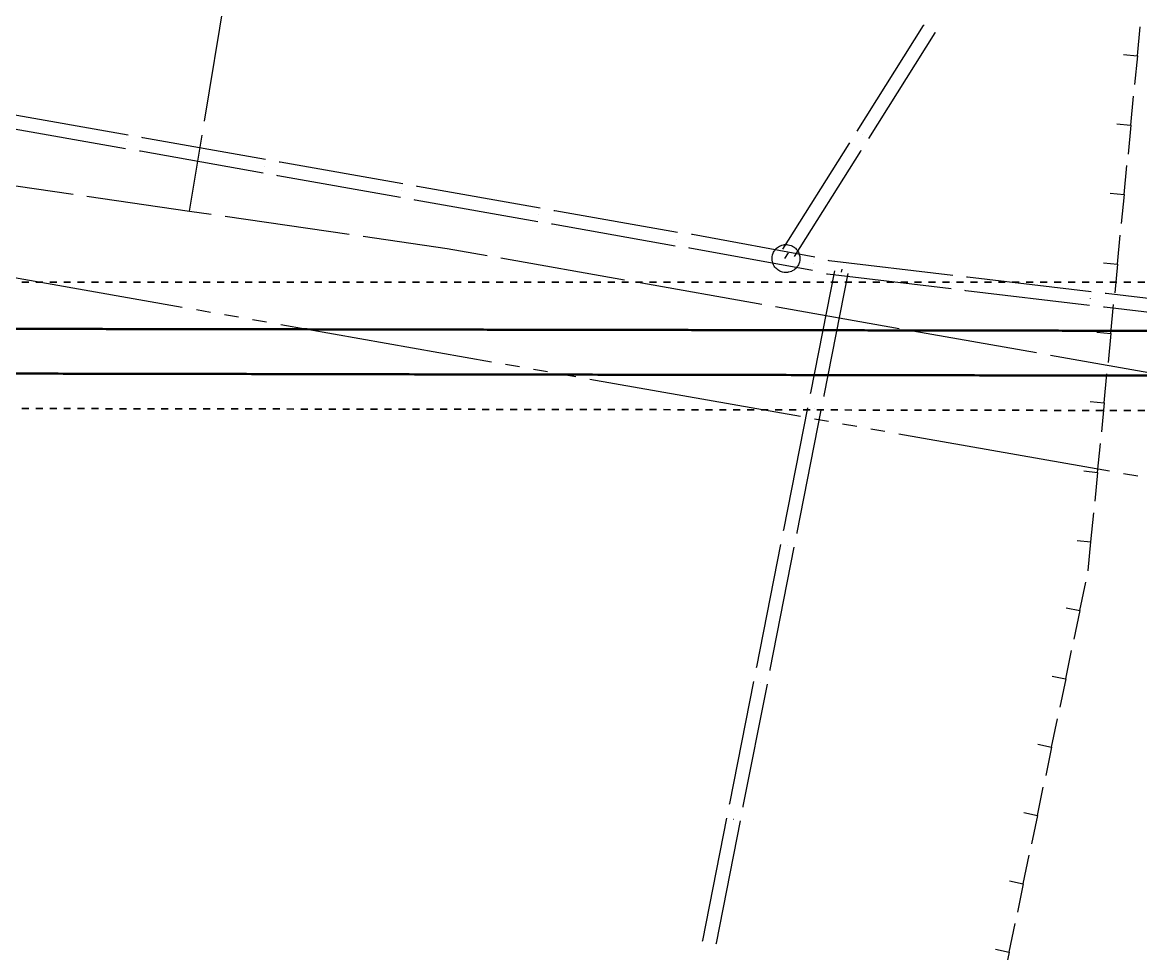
# Model space of a CAD drawing. Header units: metres. Extents: x -1160 to -1077, y 3 to 562.
# Drawn here: x -1117.39 to -1101.36, y 518.18 to 531.53 of the extents above; entities that cross this region are included whole.
import ezdxf

# ---------------------------------------------------------------- set-up
doc = ezdxf.new("R2010")
doc.units = ezdxf.units.M
doc.linetypes.add('ControlLine', pattern=[0.02, 0.0125, -0.0025, 0.0025, -0.0025])
doc.layers.add('A-DETL', color=7, linetype='Continuous', lineweight=13)
doc.layers.add('A-GENM', color=7, linetype='Continuous', lineweight=35)

# ---------------------------------------------------------------- blocks, each defined once
blk = doc.blocks.new('T2DPAA-T2D-PWA-SU-M2D-000003_250_dwg-40806560-DRG-2873041 - PILE LAYOUT')
at = {"color": 151, "lineweight": 25, "true_color": 0xa3b9ff}
for p, q in [((-190.133, 1083.01), (-189.925, 1081.222)), ((-188.432, 1079.672), (-186.641, 1079.843)), ((-189.731, 1079.548), (-188.631, 1079.653)), ((-189.671, 1079.037), (-189.463, 1077.249)), ((-189.233, 1075.062), (-189.081, 1073.268)), ((-189.064, 1073.069), (-188.911, 1071.275)), ((-188.894, 1071.076), (-188.742, 1069.282)), ((-188.725, 1069.083), (-188.573, 1067.289)), ((-188.556, 1067.09), (-188.404, 1065.297))]:
    blk.add_line(p, q, dxfattribs=at)
at = {"color": 253, "lineweight": 25, "true_color": 0xa3d0a3}
for p, q in [((-191.348, 1082.351), (-191.088, 1079.294)), ((-191.07, 1079.09), (-191.053, 1078.886)), ((-191.036, 1078.682), (-191.018, 1078.479)), ((-191.001, 1078.275), (-190.983, 1078.071)), ((-190.966, 1077.867), (-190.706, 1074.81)), ((-190.689, 1074.606), (-190.671, 1074.402)), ((-190.654, 1074.199), (-190.636, 1073.995)), ((-190.619, 1073.791), (-190.602, 1073.587)), ((-190.584, 1073.383), (-190.324, 1070.326)), ((-190.307, 1070.122), (-190.289, 1069.919)), ((-190.272, 1069.715), (-190.255, 1069.511)), ((-190.237, 1069.307), (-190.22, 1069.103)), ((-190.203, 1068.899), (-189.942, 1065.842)), ((-189.925, 1065.639), (-189.908, 1065.435))]:
    blk.add_line(p, q, dxfattribs=at)
at = {"color": 9, "lineweight": 25, "true_color": 0xd0a3d0}
for p, q in [((-189.004, 1080.67), (-189.004, 1080.67)), ((-188.836, 1078.678), (-188.836, 1078.678)), ((-188.667, 1076.685), (-188.667, 1076.685)), ((-188.498, 1074.692), (-188.498, 1074.692)), ((-188.33, 1072.699), (-188.33, 1072.699)), ((-188.197, 1071.124), (-188.103, 1071.094)), ((-188.164, 1070.706), (-188.164, 1070.706)), ((-186.193, 1070.498), (-186.193, 1070.498)), ((-190.172, 1070.163), (-190.172, 1070.163)), ((-188.133, 1070.297), (-188.176, 1070.294)), ((-192.168, 1070.033), (-192.168, 1070.033)), ((-194.164, 1069.902), (-194.164, 1069.902)), ((-196.159, 1069.772), (-196.16, 1069.772)), ((-187.909, 1068.723), (-187.909, 1068.723)), ((-187.627, 1066.742), (-187.627, 1066.743))]:
    blk.add_line(p, q, dxfattribs=at)
at = {"color": 41, "lineweight": 25, "true_color": 0xffd0a3}
for p, q in [((-184.088, 1066.987), (-183.677, 1067.055)), ((-185.074, 1066.823), (-184.663, 1066.891)), ((-186.061, 1066.659), (-185.65, 1066.727)), ((-187.047, 1066.495), (-186.636, 1066.563)), ((-188.034, 1066.331), (-187.623, 1066.4)), ((-189.02, 1066.168), (-188.609, 1066.236)), ((-190.007, 1066.004), (-189.596, 1066.072)), ((-192.985, 1065.684), (-192.569, 1065.708)), ((-191.987, 1065.74), (-191.571, 1065.763)), ((-195.98, 1065.518), (-195.564, 1065.541)), ((-194.982, 1065.574), (-194.566, 1065.597)), ((-193.983, 1065.629), (-193.567, 1065.652)), ((-196.979, 1065.463), (-196.563, 1065.486))]:
    blk.add_line(p, q, dxfattribs=at)
at = {"color": 9, "lineweight": 25, "true_color": 0xd0a3d0, "flags": 128}
for points in [[(-189.102, 1080.662), (-189.253, 1082.442), (-189.254, 1082.456)], [(-188.906, 1080.679), (-189.057, 1082.458), (-189.058, 1082.472)], [(-188.934, 1078.669), (-189.084, 1080.449), (-189.085, 1080.463)], [(-188.738, 1078.686), (-188.888, 1080.465), (-188.889, 1080.479)], [(-188.569, 1076.693), (-188.72, 1078.472), (-188.721, 1078.486)], [(-188.765, 1076.676), (-188.916, 1078.456), (-188.917, 1078.47)], [(-188.597, 1074.683), (-188.747, 1076.463), (-188.748, 1076.477)], [(-188.4, 1074.7), (-188.551, 1076.479), (-188.552, 1076.493)], [(-188.428, 1072.69), (-188.578, 1074.47), (-188.58, 1074.484)], [(-188.232, 1072.707), (-188.382, 1074.486), (-188.384, 1074.5)], [(-188.262, 1070.698), (-188.4, 1072.478), (-188.401, 1072.492)], [(-188.066, 1070.713), (-188.204, 1072.494), (-188.205, 1072.508)], [(-188.073, 1071.188), (-186.369, 1070.656), (-186.355, 1070.652)], [(-188.132, 1071), (-186.427, 1070.468), (-186.414, 1070.464)], [(-188.006, 1068.709), (-188.258, 1070.477), (-188.26, 1070.491)], [(-187.811, 1068.737), (-188.063, 1070.504), (-188.065, 1070.518)], [(-186.164, 1070.592), (-184.459, 1070.06), (-184.446, 1070.056)], [(-188.183, 1070.392), (-189.965, 1070.275), (-189.979, 1070.275)], [(-186.223, 1070.404), (-184.518, 1069.872), (-184.505, 1069.868)], [(-190.179, 1070.261), (-191.961, 1070.145), (-191.975, 1070.144)], [(-188.17, 1070.196), (-189.952, 1070.079), (-189.966, 1070.078)], [(-194.17, 1070.001), (-195.952, 1069.884), (-195.966, 1069.883)], [(-192.174, 1070.131), (-193.956, 1070.015), (-193.97, 1070.014)], [(-190.166, 1070.065), (-191.948, 1069.949), (-191.962, 1069.948)], [(-196.166, 1069.87), (-197.948, 1069.754), (-197.962, 1069.753)], [(-192.162, 1069.935), (-193.943, 1069.818), (-193.957, 1069.817)], [(-196.153, 1069.674), (-197.935, 1069.557), (-197.949, 1069.556)], [(-194.157, 1069.804), (-195.939, 1069.688), (-195.953, 1069.687)], [(-187.724, 1066.729), (-187.976, 1068.497), (-187.978, 1068.51)], [(-187.529, 1066.756), (-187.781, 1068.524), (-187.783, 1068.538)], [(-187.442, 1064.749), (-187.694, 1066.516), (-187.696, 1066.53)], [(-187.247, 1064.776), (-187.499, 1066.544), (-187.501, 1066.558)]]:
    blk.add_lwpolyline(points, dxfattribs=at)
at = {"color": 151, "lineweight": 25, "true_color": 0xa3b9ff, "flags": 128}
for points in [[(-189.902, 1081.024), (-189.731, 1079.548), (-189.694, 1079.236)], [(-189.44, 1077.051), (-189.299, 1075.838), (-189.25, 1075.261)]]:
    blk.add_lwpolyline(points, dxfattribs=at)
at = {"color": 9, "lineweight": 25, "true_color": 0xd9a3d9, "flags": 128}
blk.add_lwpolyline([(-188.192, 1071.308), (-188.165, 1071.306), (-188.15, 1071.304), (-188.134, 1071.299), (-188.121, 1071.295), (-188.112, 1071.29), (-188.101, 1071.286), (-188.085, 1071.277), (-188.07, 1071.266), (-188.059, 1071.257), (-188.043, 1071.242), (-188.034, 1071.23), (-188.023, 1071.215), (-188.014, 1071.199), (-188.01, 1071.188), (-188.005, 1071.179), (-188.001, 1071.166), (-187.996, 1071.15), (-187.994, 1071.135), (-187.992, 1071.108), (-187.994, 1071.082), (-187.996, 1071.066), (-188.001, 1071.05), (-188.005, 1071.037), (-188.01, 1071.028), (-188.014, 1071.017), (-188.023, 1071.002), (-188.034, 1070.986), (-188.043, 1070.975), (-188.059, 1070.959), (-188.07, 1070.95), (-188.085, 1070.939), (-188.101, 1070.93), (-188.112, 1070.926), (-188.121, 1070.922), (-188.134, 1070.917), (-188.15, 1070.913), (-188.165, 1070.91), (-188.192, 1070.908), (-188.219, 1070.91), (-188.234, 1070.913), (-188.25, 1070.917), (-188.263, 1070.922), (-188.272, 1070.926), (-188.283, 1070.93), (-188.299, 1070.939), (-188.314, 1070.95), (-188.325, 1070.959), (-188.341, 1070.975), (-188.35, 1070.986), (-188.361, 1071.002), (-188.37, 1071.017), (-188.374, 1071.028), (-188.379, 1071.037), (-188.383, 1071.05), (-188.388, 1071.066), (-188.39, 1071.082), (-188.392, 1071.108), (-188.39, 1071.135), (-188.388, 1071.15), (-188.383, 1071.166), (-188.379, 1071.179), (-188.374, 1071.188), (-188.37, 1071.199), (-188.361, 1071.215), (-188.35, 1071.23), (-188.341, 1071.242), (-188.325, 1071.257), (-188.314, 1071.266), (-188.299, 1071.277), (-188.283, 1071.286), (-188.272, 1071.29), (-188.263, 1071.295), (-188.25, 1071.299), (-188.234, 1071.304), (-188.219, 1071.306)], close=True, dxfattribs=at)
at = {"color": 41, "lineweight": 25, "true_color": 0xffd0a3, "flags": 128}
for points in [[(-184.121, 1067.184), (-184.088, 1066.988), (-184.088, 1066.987), (-184.499, 1066.918)], [(-185.107, 1067.02), (-185.075, 1066.824), (-185.074, 1066.823), (-185.485, 1066.754)], [(-186.094, 1066.856), (-186.061, 1066.66), (-186.061, 1066.659), (-186.472, 1066.591)], [(-187.08, 1066.692), (-187.048, 1066.497), (-187.047, 1066.495), (-187.458, 1066.427)], [(-188.066, 1066.529), (-188.034, 1066.333), (-188.034, 1066.331), (-188.445, 1066.263)], [(-189.053, 1066.365), (-189.02, 1066.169), (-189.02, 1066.168), (-189.431, 1066.099)], [(-190.039, 1066.201), (-190.007, 1066.005), (-190.007, 1066.004), (-190.418, 1065.935)], [(-191.026, 1066.037), (-190.993, 1065.841), (-190.993, 1065.84)], [(-193.994, 1065.829), (-193.983, 1065.631), (-193.983, 1065.629), (-194.399, 1065.606)], [(-192.996, 1065.884), (-192.985, 1065.686), (-192.985, 1065.684), (-193.401, 1065.661)], [(-191.998, 1065.94), (-191.987, 1065.741), (-191.987, 1065.74), (-192.403, 1065.717)], [(-191.404, 1065.772), (-191.399, 1065.773), (-190.993, 1065.84), (-190.582, 1065.908)], [(-196.99, 1065.662), (-196.979, 1065.464), (-196.979, 1065.463), (-197.395, 1065.44)], [(-195.991, 1065.718), (-195.98, 1065.52), (-195.98, 1065.518), (-196.396, 1065.495)], [(-194.993, 1065.773), (-194.982, 1065.575), (-194.982, 1065.574), (-195.398, 1065.55)]]:
    blk.add_lwpolyline(points, dxfattribs=at)
blk = doc.blocks.new('T2DPAA-T2D-PWA-SU-M2D-000001_ExistingUtilities_rvt-1-DRG-2873041 - PILE LAYOUT')
at = {"color": 254, "lineweight": 25, "true_color": 0xd0d0d0, "rotation": 75.11694444444437}
blk.add_blockref('T2DPAA-T2D-PWA-SU-M2D-000003_250_dwg-40806560-DRG-2873041 - PILE LAYOUT', (-22.928, 434.912), dxfattribs=at)
blk = doc.blocks.new('Top of Pavement - RL A - Top of Pavement - RL A-68818558-DRG-2873041 - PILE LAYOUT')
at = {"layer": 'A-GENM', "color": 252, "lineweight": 50, "true_color": 0x888888}
for points, knots in [([(114.186, 46.63), (114.202, 46.572), (114.251, 46.382), (114.336, 46.063), (114.439, 45.672), (114.542, 45.281), (114.645, 44.89), (114.749, 44.498), (114.852, 44.107), (114.955, 43.716), (115.058, 43.325), (115.161, 42.934), (115.265, 42.543), (115.402, 42.021), (115.54, 41.5), (115.677, 40.978), (115.781, 40.587), (115.884, 40.196), (115.987, 39.805), (116.09, 39.413), (116.194, 39.022), (116.297, 38.631), (116.4, 38.24), (116.503, 37.849), (116.606, 37.458), (116.71, 37.066), (116.813, 36.675), (116.916, 36.284), (117.019, 35.893), (117.122, 35.502), (117.226, 35.111), (117.329, 34.719), (117.432, 34.328), (117.535, 33.937), (117.639, 33.546), (117.742, 33.155), (117.845, 32.764), (117.948, 32.372), (118.051, 31.981), (118.155, 31.59), (118.258, 31.199), (118.361, 30.808), (118.464, 30.417), (118.567, 30.025), (118.671, 29.634), (118.774, 29.243), (118.877, 28.852), (118.98, 28.461), (119.084, 28.07), (119.187, 27.678), (119.29, 27.287), (119.393, 26.896), (119.496, 26.505), (119.6, 26.114), (119.703, 25.722), (119.806, 25.331), (119.909, 24.94), (120.012, 24.549), (120.116, 24.158), (120.219, 23.767), (120.322, 23.375), (120.425, 22.984), (120.529, 22.593), (120.632, 22.202), (120.735, 21.811), (120.838, 21.42), (120.941, 21.028), (121.045, 20.637), (121.148, 20.246), (121.251, 19.855), (121.354, 19.464), (121.458, 19.072), (121.561, 18.681), (121.664, 18.29), (121.767, 17.899), (121.87, 17.508), (121.974, 17.117), (122.077, 16.725), (122.18, 16.334), (122.283, 15.943), (122.386, 15.552), (122.49, 15.161), (122.593, 14.77), (122.696, 14.378), (122.799, 13.987), (122.903, 13.596), (123.006, 13.205), (123.109, 12.814), (123.212, 12.422), (123.315, 12.031), (123.419, 11.64), (123.522, 11.249), (123.625, 10.858), (123.728, 10.467), (123.831, 10.075), (123.935, 9.684), (124.038, 9.293), (124.141, 8.902), (124.244, 8.511), (124.348, 8.12), (124.485, 7.598), (124.623, 7.077), (124.76, 6.555), (124.864, 6.164), (124.967, 5.773), (125.07, 5.382), (125.173, 4.99), (125.276, 4.599), (125.38, 4.208), (125.483, 3.817), (125.586, 3.426), (125.689, 3.034), (125.793, 2.643), (125.896, 2.252), (125.999, 1.861), (126.102, 1.469), (126.206, 1.078), (126.343, 0.556), (126.481, 0.035), (126.618, -0.487), (126.722, -0.878), (126.825, -1.269), (126.928, -1.661), (127.031, -2.052), (127.135, -2.443), (127.238, -2.834), (127.341, -3.226), (127.444, -3.617), (127.548, -4.008), (127.651, -4.399), (127.754, -4.791), (127.857, -5.182), (127.96, -5.573), (128.064, -5.964), (128.167, -6.356), (128.27, -6.747), (128.373, -7.138), (128.477, -7.529), (128.58, -7.92), (128.683, -8.312), (128.786, -8.703), (128.89, -9.094), (128.993, -9.485), (129.096, -9.877), (129.176, -10.178), (129.221, -10.349), (129.231, -10.389)], [0.325559, 0.325559, 0.325559, 0.325559, 0.3268156, 0.3296089, 0.3324022, 0.3351955, 0.3379888, 0.3407821, 0.3435754, 0.3463687, 0.349162, 0.3519553, 0.3547486, 0.3575419, 0.3631285, 0.3659218, 0.3687151, 0.3715084, 0.3743017, 0.377095, 0.3798883, 0.3826816, 0.3854749, 0.3882682, 0.3910615, 0.3938547, 0.396648, 0.3994413, 0.4022346, 0.4050279, 0.4078212, 0.4106145, 0.4134078, 0.4162011, 0.4189944, 0.4217877, 0.424581, 0.4273743, 0.4301676, 0.4329609, 0.4357542, 0.4385475, 0.4413408, 0.4441341, 0.4469274, 0.4497207, 0.452514, 0.4553073, 0.4581006, 0.4608939, 0.4636872, 0.4664804, 0.4692737, 0.472067, 0.4748603, 0.4776536, 0.4804469, 0.4832402, 0.4860335, 0.4888268, 0.4916201, 0.4944134, 0.4972067, 0.5, 0.5027933, 0.5055866, 0.5083799, 0.5111732, 0.5139665, 0.5167598, 0.5195531, 0.5223464, 0.5251397, 0.527933, 0.5307263, 0.5335196, 0.5363128, 0.5391061, 0.5418994, 0.5446927, 0.547486, 0.5502793, 0.5530726, 0.5558659, 0.5586592, 0.5614525, 0.5642458, 0.5670391, 0.5698324, 0.5726257, 0.575419, 0.5782123, 0.5810056, 0.5837989, 0.5865922, 0.5893855, 0.5921788, 0.5949721, 0.5977654, 0.6005587, 0.603352, 0.6089385, 0.6117318, 0.6145251, 0.6173184, 0.6201117, 0.622905, 0.6256983, 0.6284916, 0.6312849, 0.6340782, 0.6368715, 0.6396648, 0.6424581, 0.6452514, 0.6480447, 0.650838, 0.6536313, 0.6592179, 0.6620112, 0.6648045, 0.6675978, 0.6703911, 0.6731844, 0.6759777, 0.6787709, 0.6815642, 0.6843575, 0.6871508, 0.6899441, 0.6927374, 0.6955307, 0.698324, 0.7011173, 0.7039106, 0.7067039, 0.7094972, 0.7122905, 0.7150838, 0.7178771, 0.7206704, 0.7234637, 0.726257, 0.7290503, 0.7318436, 0.7327112, 0.7327112, 0.7327112, 0.7327112]), ([(113.566, 46.465), (113.578, 46.418), (113.64, 46.183), (113.752, 45.759), (113.901, 45.195), (114.05, 44.63), (114.199, 44.066), (114.348, 43.501), (114.472, 43.03), (114.571, 42.654), (114.671, 42.278), (114.795, 41.807), (114.944, 41.243), (115.093, 40.678), (115.242, 40.113), (115.391, 39.549), (115.54, 38.984), (115.689, 38.42), (115.838, 37.855), (115.987, 37.29), (116.135, 36.726), (116.284, 36.161), (116.433, 35.597), (116.582, 35.032), (116.731, 34.467), (116.88, 33.903), (117.029, 33.338), (117.178, 32.774), (117.327, 32.209), (117.476, 31.644), (117.625, 31.08), (117.774, 30.515), (117.923, 29.951), (118.072, 29.386), (118.221, 28.821), (118.37, 28.257), (118.519, 27.692), (118.668, 27.127), (118.817, 26.563), (118.966, 25.998), (119.115, 25.434), (119.264, 24.869), (119.413, 24.304), (119.562, 23.74), (119.711, 23.175), (119.835, 22.705), (119.934, 22.328), (120.009, 22.046), (120.083, 21.764), (120.183, 21.387), (120.307, 20.917), (120.456, 20.352), (120.605, 19.787), (120.754, 19.223), (120.903, 18.658), (121.052, 18.094), (121.201, 17.529), (121.35, 16.964), (121.499, 16.4), (121.648, 15.835), (121.797, 15.271), (121.946, 14.706), (122.095, 14.141), (122.244, 13.577), (122.393, 13.012), (122.542, 12.447), (122.691, 11.883), (122.84, 11.318), (122.989, 10.754), (123.138, 10.189), (123.286, 9.624), (123.435, 9.06), (123.56, 8.589), (123.659, 8.213), (123.758, 7.836), (123.882, 7.366), (124.031, 6.801), (124.18, 6.237), (124.329, 5.672), (124.478, 5.108), (124.627, 4.543), (124.776, 3.978), (124.9, 3.508), (125, 3.131), (125.099, 2.755), (125.223, 2.284), (125.372, 1.72), (125.521, 1.155), (125.67, 0.59), (125.819, 0.025), (125.968, -0.539), (126.117, -1.104), (126.266, -1.669), (126.415, -2.234), (126.564, -2.798), (126.713, -3.363), (126.862, -3.928), (127.011, -4.492), (127.16, -5.057), (127.309, -5.622), (127.458, -6.187), (127.607, -6.751), (127.756, -7.316), (127.905, -7.881), (128.054, -8.445), (128.203, -9.01), (128.352, -9.575), (128.477, -10.045), (128.563, -10.372), (128.599, -10.51), (128.611, -10.554)], [0.3256025, 0.3256025, 0.3256025, 0.3256025, 0.3266129, 0.3306452, 0.3346774, 0.3387097, 0.3427419, 0.3467742, 0.3508065, 0.3528226, 0.3548387, 0.358871, 0.3629032, 0.3669355, 0.3709677, 0.375, 0.3790323, 0.3830645, 0.3870968, 0.391129, 0.3951613, 0.3991935, 0.4032258, 0.4072581, 0.4112903, 0.4153226, 0.4193548, 0.4233871, 0.4274194, 0.4314516, 0.4354839, 0.4395161, 0.4435484, 0.4475806, 0.4516129, 0.4556452, 0.4596774, 0.4637097, 0.4677419, 0.4717742, 0.4758065, 0.4798387, 0.483871, 0.4879032, 0.4919355, 0.4959677, 0.4979839, 0.5, 0.5020161, 0.5040323, 0.5080645, 0.5120968, 0.516129, 0.5201613, 0.5241935, 0.5282258, 0.5322581, 0.5362903, 0.5403226, 0.5443548, 0.5483871, 0.5524194, 0.5564516, 0.5604839, 0.5645161, 0.5685484, 0.5725806, 0.5766129, 0.5806452, 0.5846774, 0.5887097, 0.5927419, 0.5967742, 0.5987903, 0.6008065, 0.6048387, 0.608871, 0.6129032, 0.6169355, 0.6209677, 0.625, 0.6290323, 0.6330645, 0.6350806, 0.6370968, 0.641129, 0.6451613, 0.6491935, 0.6532258, 0.6572581, 0.6612903, 0.6653226, 0.6693548, 0.6733871, 0.6774194, 0.6814516, 0.6854839, 0.6895161, 0.6935484, 0.6975806, 0.7016129, 0.7056452, 0.7096774, 0.7137097, 0.7177419, 0.7217742, 0.7258065, 0.7298387, 0.7318548, 0.7328015, 0.7328015, 0.7328015, 0.7328015])]:
    blk.add_open_spline(points, degree=3, knots=knots, dxfattribs=at)
blk = doc.blocks.new('T2DPAA-T2D-C3S-RS-M3D-100334_rvt-1-DRG-2873041 - PILE LAYOUT')
at = {"layer": 'A-DETL', "color": 151, "linetype": 'ControlLine', "lineweight": 35, "true_color": 0x88c3ff}
for p, q in [((-1149.795, 527.804), (-1090.824, 527.804)), ((-1149.795, 526.052), (-1090.824, 525.947))]:
    blk.add_line(p, q, dxfattribs=at)
at = {"layer": 'A-GENM', "color": 252, "lineweight": 50, "true_color": 0x888888, "rotation": 75.11694444444437}
blk.add_blockref('Top of Pavement - RL A - Top of Pavement - RL A-68818558-DRG-2873041 - PILE LAYOUT', (-1134.058, 404.862), dxfattribs=at)

msp = doc.modelspace()

# ---------------------------------------------------------------- block references
at = {"lineweight": 5}
for name in ['T2DPAA-T2D-C3S-RS-M3D-100334_rvt-1-DRG-2873041 - PILE LAYOUT', 'T2DPAA-T2D-PWA-SU-M2D-000001_ExistingUtilities_rvt-1-DRG-2873041 - PILE LAYOUT']:
    msp.add_blockref(name, (0, 0), dxfattribs=at)

doc.saveas('drawing.dxf')
